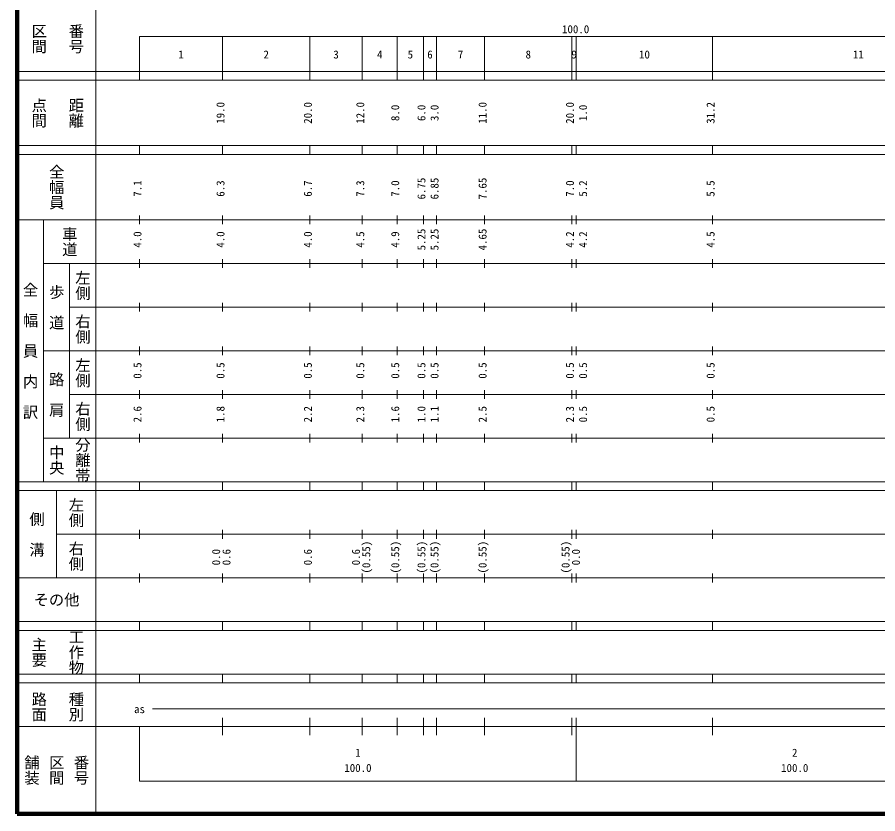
# Model space of a CAD drawing. Units: millimetres on the paper, enlarged 1000 times. Extents: x 40000 to 680000, y 20000 to 380000.
# Drawn here: x 40000 to 237017, y 20000 to 202409 of the extents above; entities that cross this region are included whole.
import ezdxf
from ezdxf.enums import TextEntityAlignment as Align

# ---------------------------------------------------------------- set-up
doc = ezdxf.new("R2010")
doc.units = ezdxf.units.MM
doc.header["$LTSCALE"] = 1000
doc.layers.add('M-TTL', color=2, linetype='Continuous', lineweight=140)
doc.layers.add('M-TTL-BAND', color=7, linetype='Continuous', lineweight=13)
doc.styles.add('@ＭＳ ゴシック', font='')
doc.styles.add('ＭＳ ゴシック', font='')
doc.styles.get('@ＭＳ ゴシック').set_extended_font_data('@MS Gothic')
doc.styles.get('ＭＳ ゴシック').set_extended_font_data('MS Gothic')

msp = doc.modelspace()

# ---------------------------------------------------------------- linework, layer by layer
at = {"layer": 'M-TTL'}
for p, q in [((40000, 380000), (40000, 20000)), ((40000, 20000), (680000, 20000))]:
    msp.add_line(p, q, dxfattribs=at)
at = {"layer": 'M-TTL-BAND'}
for p, q in [((58000, 370000), (58000, 20000)), ((68000, 198000), (579000, 198000)), ((68000, 198000), (68000, 188000)), ((87000, 188000), (87000, 198000)), ((107000, 188000), (107000, 198000)), ((119000, 188000), (119000, 198000)), ((127000, 188000), (127000, 198000)), ((133000, 188000), (133000, 198000)), ((136000, 188000), (136000, 198000)), ((147000, 188000), (147000, 198000)), ((167000, 188000), (167000, 198000)), ((168000, 188000), (168000, 198000)), ((199200, 188000), (199200, 198000)), ((40000, 190000), (579000, 190000)), ((40000, 188000), (579000, 188000)), ((40000, 173000), (579000, 173000)), ((68000, 171000), (68000, 173000)), ((87000, 171000), (87000, 173000)), ((107000, 171000), (107000, 173000)), ((119000, 171000), (119000, 173000)), ((127000, 171000), (127000, 173000)), ((133000, 171000), (133000, 173000)), ((136000, 171000), (136000, 173000)), ((147000, 171000), (147000, 173000)), ((167000, 171000), (167000, 173000)), ((168000, 171000), (168000, 173000)), ((199200, 171000), (199200, 173000)), ((40000, 171000), (579000, 171000)), ((40000, 156000), (579000, 156000)), ((46000, 96000), (46000, 156000)), ((68000, 155000), (68000, 157000)), ((87000, 155000), (87000, 157000)), ((107000, 155000), (107000, 157000)), ((119000, 155000), (119000, 157000)), ((127000, 155000), (127000, 157000)), ((133000, 155000), (133000, 157000)), ((136000, 155000), (136000, 157000)), ((147000, 155000), (147000, 157000)), ((167000, 155000), (167000, 157000)), ((168000, 155000), (168000, 157000)), ((199200, 155000), (199200, 157000)), ((46000, 146000), (579000, 146000)), ((52000, 146000), (52000, 106000)), ((68000, 145000), (68000, 147000)), ((87000, 145000), (87000, 147000)), ((107000, 145000), (107000, 147000)), ((119000, 145000), (119000, 147000)), ((127000, 145000), (127000, 147000)), ((133000, 145000), (133000, 147000)), ((136000, 145000), (136000, 147000)), ((147000, 145000), (147000, 147000)), ((167000, 145000), (167000, 147000)), ((168000, 145000), (168000, 147000)), ((199200, 145000), (199200, 147000)), ((52000, 136000), (579000, 136000)), ((68000, 135000), (68000, 137000)), ((87000, 135000), (87000, 137000)), ((107000, 135000), (107000, 137000)), ((119000, 135000), (119000, 137000)), ((127000, 135000), (127000, 137000)), ((133000, 135000), (133000, 137000)), ((136000, 135000), (136000, 137000)), ((147000, 135000), (147000, 137000)), ((167000, 135000), (167000, 137000)), ((168000, 135000), (168000, 137000)), ((199200, 135000), (199200, 137000)), ((68000, 125000), (68000, 127000)), ((87000, 125000), (87000, 127000)), ((107000, 125000), (107000, 127000)), ((119000, 125000), (119000, 127000)), ((127000, 125000), (127000, 127000)), ((133000, 125000), (133000, 127000)), ((136000, 125000), (136000, 127000)), ((147000, 125000), (147000, 127000)), ((167000, 125000), (167000, 127000)), ((168000, 125000), (168000, 127000)), ((199200, 125000), (199200, 127000)), ((46000, 126000), (579000, 126000)), ((68000, 115000), (68000, 117000)), ((87000, 115000), (87000, 117000)), ((107000, 115000), (107000, 117000)), ((119000, 115000), (119000, 117000)), ((127000, 115000), (127000, 117000)), ((133000, 115000), (133000, 117000)), ((136000, 115000), (136000, 117000)), ((147000, 115000), (147000, 117000)), ((167000, 115000), (167000, 117000)), ((168000, 115000), (168000, 117000)), ((199200, 115000), (199200, 117000)), ((52000, 116000), (579000, 116000)), ((68000, 105000), (68000, 107000)), ((87000, 105000), (87000, 107000)), ((107000, 105000), (107000, 107000)), ((119000, 105000), (119000, 107000)), ((127000, 105000), (127000, 107000)), ((133000, 105000), (133000, 107000)), ((136000, 105000), (136000, 107000)), ((147000, 105000), (147000, 107000)), ((167000, 105000), (167000, 107000)), ((168000, 105000), (168000, 107000)), ((199200, 105000), (199200, 107000)), ((46000, 106000), (579000, 106000)), ((40000, 96000), (579000, 96000)), ((68000, 94000), (68000, 96000)), ((87000, 94000), (87000, 96000)), ((107000, 94000), (107000, 96000)), ((119000, 94000), (119000, 96000)), ((127000, 94000), (127000, 96000)), ((133000, 94000), (133000, 96000)), ((136000, 94000), (136000, 96000)), ((147000, 94000), (147000, 96000)), ((167000, 94000), (167000, 96000)), ((168000, 94000), (168000, 96000)), ((199200, 94000), (199200, 96000)), ((40000, 94000), (579000, 94000)), ((49000, 94000), (49000, 74000)), ((68000, 83000), (68000, 85000)), ((87000, 83000), (87000, 85000)), ((107000, 83000), (107000, 85000)), ((119000, 83000), (119000, 85000)), ((127000, 83000), (127000, 85000)), ((133000, 83000), (133000, 85000)), ((136000, 83000), (136000, 85000)), ((147000, 83000), (147000, 85000)), ((167000, 83000), (167000, 85000)), ((168000, 83000), (168000, 85000)), ((199200, 83000), (199200, 85000)), ((49000, 84000), (579000, 84000)), ((68000, 73000), (68000, 75000)), ((87000, 73000), (87000, 75000)), ((107000, 73000), (107000, 75000)), ((119000, 73000), (119000, 75000)), ((127000, 73000), (127000, 75000)), ((133000, 73000), (133000, 75000)), ((136000, 73000), (136000, 75000)), ((147000, 73000), (147000, 75000)), ((167000, 73000), (167000, 75000)), ((168000, 73000), (168000, 75000)), ((199200, 73000), (199200, 75000)), ((40000, 74000), (579000, 74000)), ((40000, 64000), (579000, 64000)), ((68000, 62000), (68000, 64000)), ((87000, 62000), (87000, 64000)), ((107000, 62000), (107000, 64000)), ((119000, 62000), (119000, 64000)), ((127000, 62000), (127000, 64000)), ((133000, 62000), (133000, 64000)), ((136000, 62000), (136000, 64000)), ((147000, 62000), (147000, 64000)), ((167000, 62000), (167000, 64000)), ((168000, 62000), (168000, 64000)), ((199200, 62000), (199200, 64000)), ((40000, 62000), (579000, 62000)), ((40000, 52000), (579000, 52000)), ((68000, 50000), (68000, 52000)), ((87000, 50000), (87000, 52000)), ((107000, 50000), (107000, 52000)), ((119000, 50000), (119000, 52000)), ((127000, 50000), (127000, 52000)), ((133000, 50000), (133000, 52000)), ((136000, 50000), (136000, 52000)), ((147000, 50000), (147000, 52000)), ((167000, 50000), (167000, 52000)), ((168000, 50000), (168000, 52000)), ((199200, 50000), (199200, 52000)), ((40000, 50000), (579000, 50000)), ((71000, 44000), (564000, 44000)), ((87000, 38000), (87000, 42000)), ((107000, 38000), (107000, 42000)), ((119000, 38000), (119000, 42000)), ((127000, 38000), (127000, 42000)), ((133000, 38000), (133000, 42000)), ((136000, 38000), (136000, 42000)), ((147000, 38000), (147000, 42000)), ((167000, 38000), (167000, 42000)), ((168000, 27500), (168000, 42000)), ((199200, 38000), (199200, 42000)), ((40000, 40000), (579000, 40000)), ((68000, 40000), (68000, 27500)), ((68000, 27500), (579000, 27500))]:
    msp.add_line(p, q, dxfattribs=at)

# ---------------------------------------------------------------- texts
at = {"layer": 'M-TTL-BAND', "style": '@ＭＳ ゴシック'}
for s, p in [('区間', (45000, 197500)), ('番号', (53500, 197500)), ('点間', (45000, 180500)), ('距離', (53500, 180500)), ('全幅員', (49000, 163500)), ('車道', (52000, 151000)), ('左側', (55000, 141000)), ('全\u3000幅\u3000員\u3000内\u3000訳', (43000, 126000)), ('歩\u3000道', (49000, 136000)), ('右側', (55000, 131000)), ('左側', (55000, 121000)), ('路\u3000肩', (49000, 116000)), ('右側', (55000, 111000)), ('分離帯', (55000, 101000)), ('中央', (49000, 101000)), ('左側', (53500, 89000)), ('側\u3000溝', (44500, 84000)), ('右側', (53500, 79000)), ('工作物', (53500, 57000)), ('主要', (45000, 57000)), ('路面', (45000, 44500)), ('種別', (53500, 44500)), ('舗装', (43333, 30000)), ('区間', (49000, 30000)), ('番号', (54667, 30000))]:
    msp.add_text(s, height=2566, rotation=270, dxfattribs=at).set_placement(p, align=Align.MIDDLE_CENTER)
at = {"layer": 'M-TTL-BAND', "style": 'ＭＳ ゴシック'}
for s, p in [('100.0', (167844, 198195)), ('1', (77500, 192405)), ('2', (97000, 192405)), ('3', (113000, 192405)), ('4', (123000, 192405)), ('5', (130000, 192405)), ('6', (134500, 192405)), ('7', (141500, 192405)), ('8', (157000, 192405)), ('9', (167500, 192405)), ('10', (183600, 192405)), ('11', (232550, 192405)), ('as', (68000, 42500)), ('1', (118000, 32523)), ('2', (218000, 32523)), ('100.0', (118000, 29033)), ('100.0', (218000, 29033))]:
    msp.add_text(s, height=1833, dxfattribs=at).set_placement(p, align=Align.BOTTOM_CENTER)
for s, p in [('19.0', (88000, 180500)), ('20.0', (108000, 180500)), ('12.0', (120000, 180500)), ('8.0', (128000, 180500)), ('6.0', (134000, 180500)), ('3.0', (137000, 180500)), ('11.0', (148000, 180500)), ('20.0', (168000, 180500)), ('1.0', (171000, 180500)), ('31.2', (200200, 180500)), ('6.75', (134000, 163174)), ('6.85', (137000, 163174)), ('7.65', (148000, 163174)), ('7.1', (69000, 163174)), ('6.3', (88000, 163174)), ('6.7', (108000, 163174)), ('7.3', (120000, 163174)), ('7.0', (128000, 163174)), ('7.0', (168000, 163174)), ('5.2', (171000, 163174)), ('5.5', (200200, 163174)), ('5.25', (134000, 151500)), ('5.25', (137000, 151500)), ('4.65', (148000, 151500)), ('4.0', (69000, 151500)), ('4.0', (88000, 151500)), ('4.0', (108000, 151500)), ('4.5', (120000, 151500)), ('4.9', (128000, 151500)), ('4.2', (168000, 151500)), ('4.2', (171000, 151500)), ('4.5', (200200, 151500)), ('0.5', (69000, 121500)), ('0.5', (88000, 121500)), ('0.5', (108000, 121500)), ('0.5', (120000, 121500)), ('0.5', (128000, 121500)), ('0.5', (134000, 121500)), ('0.5', (137000, 121500)), ('0.5', (148000, 121500)), ('0.5', (168000, 121500)), ('0.5', (171000, 121500)), ('0.5', (200200, 121500)), ('2.6', (69000, 111500)), ('1.8', (88000, 111500)), ('2.2', (108000, 111500)), ('2.3', (120000, 111500)), ('1.6', (128000, 111500)), ('1.0', (134000, 111500)), ('1.1', (137000, 111500)), ('2.5', (148000, 111500)), ('2.3', (168000, 111500)), ('0.5', (171000, 111500)), ('0.5', (200200, 111500)), ('(0.55)', (121370, 78764)), ('(0.55)', (128000, 78764)), ('(0.55)', (134000, 78764)), ('(0.55)', (137000, 78764)), ('(0.55)', (148000, 78764)), ('(0.55)', (167000, 78764)), ('0.0', (87000, 78764)), ('0.6', (89370, 78764)), ('0.6', (108000, 78764)), ('0.6', (119000, 78764)), ('0.0', (169370, 78764))]:
    msp.add_text(s, height=1833, rotation=90, dxfattribs=at).set_placement(p, align=Align.BOTTOM_CENTER)
msp.add_text('その他', height=2566, dxfattribs=at).set_placement((49000, 69000), align=Align.MIDDLE_CENTER)

doc.saveas('drawing.dxf')
